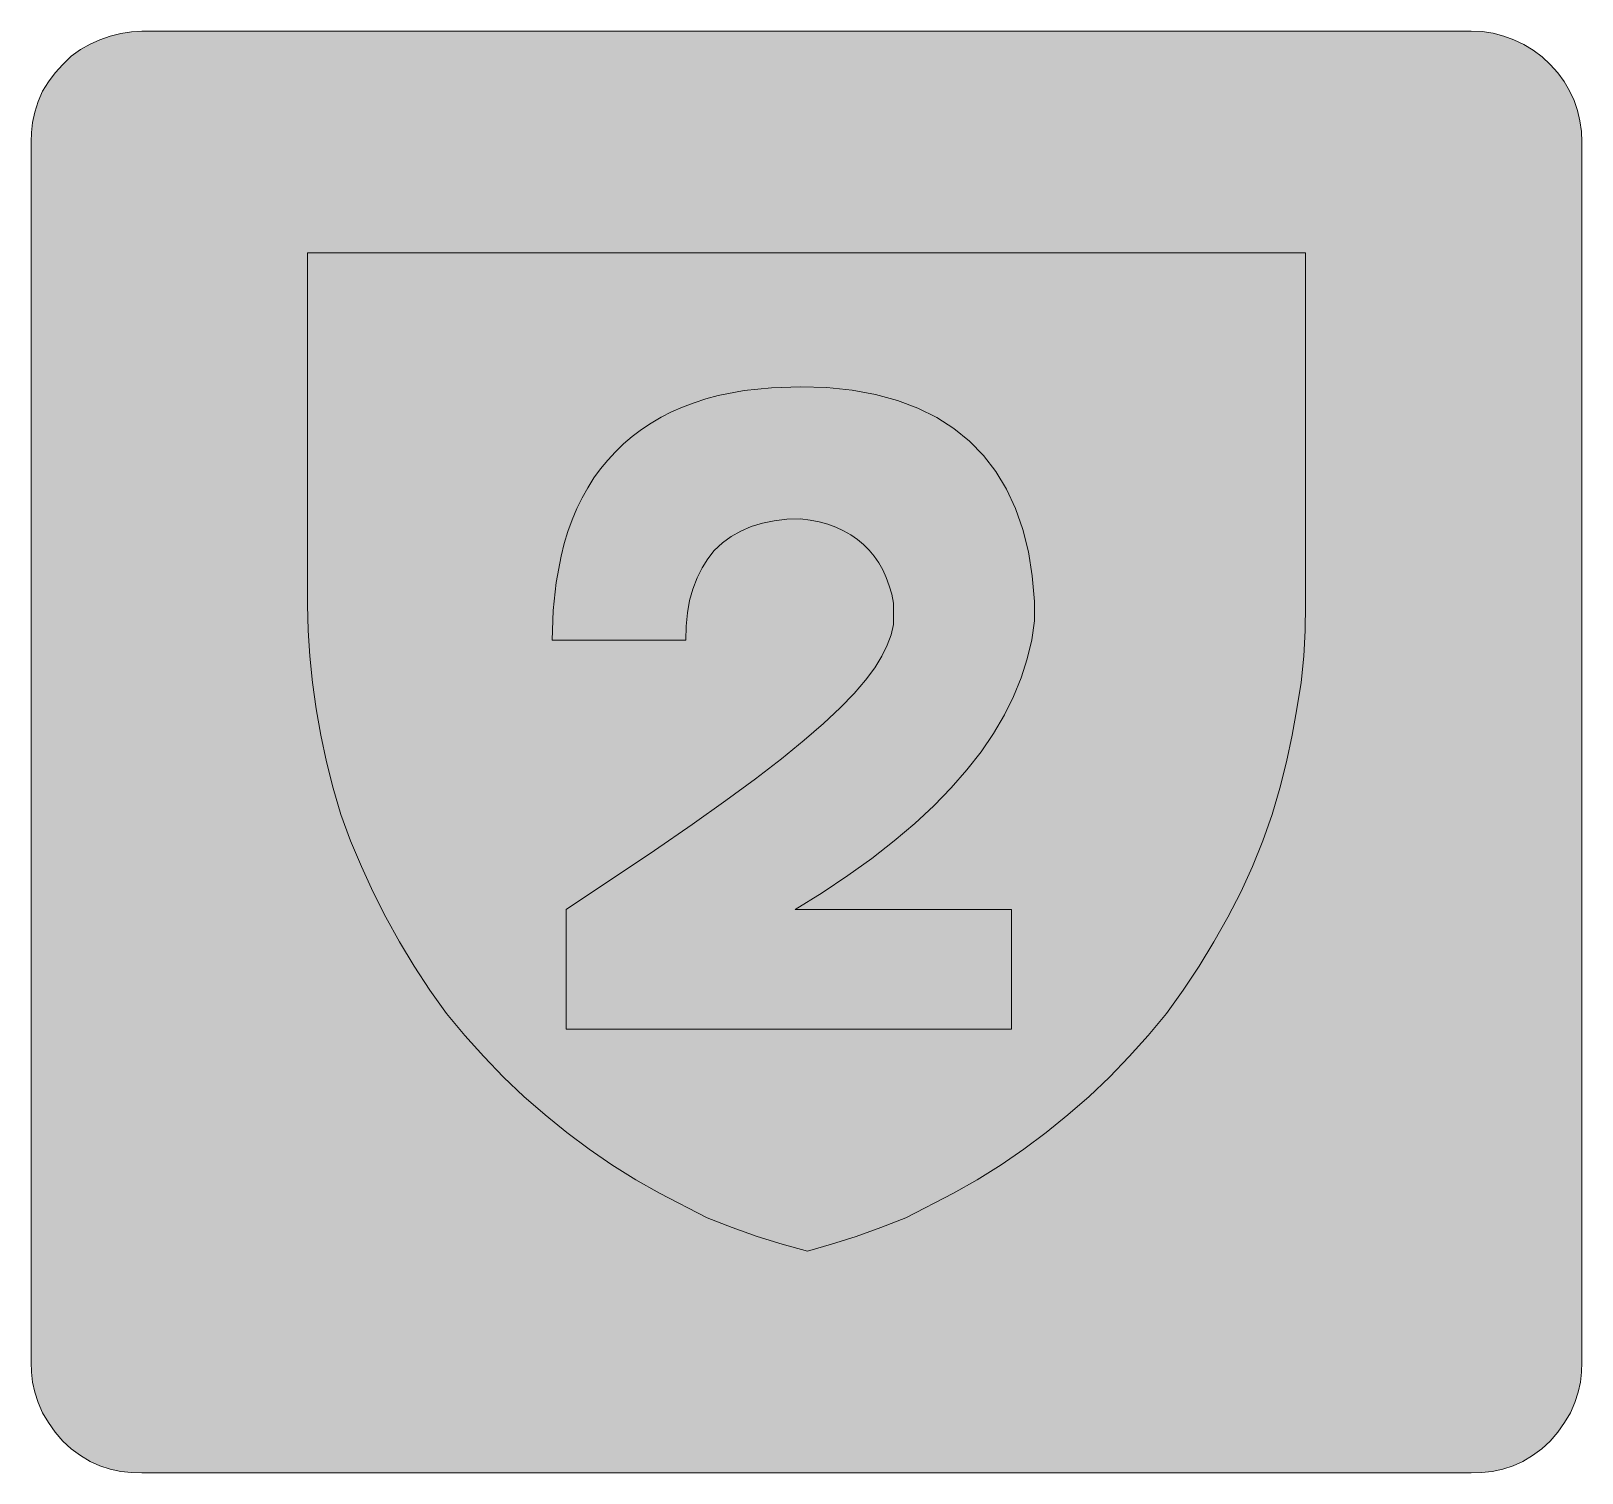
# Model space of a CAD drawing. Header units: metres. Extents: x 152 to 417, y 14 to 260.
import ezdxf

# ---------------------------------------------------------------- set-up
doc = ezdxf.new("R2010")
doc.units = ezdxf.units.M
for name, color, linetype, true_color in [('FILL_BLACK_000000', 7, 'Continuous', 0x000000), ('FILL_BLUE_0000FF', 7, 'Continuous', 0x0000ff), ('FILL_YELLOW_FFFF00', 7, 'Continuous', 0xffff00)]:
    doc.layers.add(name, color=color, linetype=linetype, true_color=true_color)

msp = doc.modelspace()

# ---------------------------------------------------------------- hatches: boundary and pattern name
at = {"layer": 'FILL_BLACK_000000', "true_color": 0x000000}
h = msp.add_hatch(color=7, dxfattribs=at)
h.dxf.hatch_style = 1
h.paths.add_polyline_path([(319.35, 109.92), (319.35, 89.52), (243.45, 89.52), (243.45, 109.92), (258.52, 119.98), (264.93, 124.41), (270.65, 128.48), (275.7, 132.21), (280.14, 135.63), (284, 138.77), (287.32, 141.64), (290.15, 144.29), (292.51, 146.73), (294.45, 148.99), (296.02, 151.09), (297.24, 153.08), (298.16, 154.96), (298.81, 156.76), (299.25, 158.52), (299.25, 159.12), (299.25, 161.52), (299.25, 162.12), (298.92, 163.66), (298.51, 165.11), (298, 166.49), (297.4, 167.79), (296.71, 169), (295.93, 170.13), (295.07, 171.17), (294.11, 172.13), (293.07, 173), (291.94, 173.78), (290.72, 174.47), (289.42, 175.07), (288.03, 175.58), (286.56, 175.99), (285, 176.3), (283.35, 176.52), (281.06, 176.44), (278.9, 176.18), (276.88, 175.76), (274.99, 175.17), (273.22, 174.41), (271.58, 173.48), (270.06, 172.39), (268.65, 171.12), (267.58, 169.71), (266.62, 168.16), (265.78, 166.44), (265.05, 164.52), (264.48, 162.61), (264.11, 160.51), (263.91, 158.23), (263.85, 155.82), (241.05, 155.82), (241.22, 160.87), (241.72, 165.64), (242.57, 170.14), (243.12, 172.28), (243.75, 174.34), (244.47, 176.33), (245.27, 178.24), (246.15, 180.06), (247.12, 181.81), (248.18, 183.47), (249.32, 185.04), (250.54, 186.52), (251.85, 187.92), (253.24, 189.28), (254.72, 190.55), (256.27, 191.73), (257.91, 192.82), (259.63, 193.82), (261.42, 194.73), (263.29, 195.55), (265.24, 196.28), (267.26, 196.93), (269.35, 197.49), (273.75, 198.34), (278.42, 198.85), (283.35, 199.02), (287.89, 198.87), (292.16, 198.43), (296.18, 197.7), (299.92, 196.68), (303.4, 195.37), (306.6, 193.77), (309.53, 191.89), (312.19, 189.72), (314.57, 187.27), (316.66, 184.55), (318.48, 181.54), (320.01, 178.26), (321.26, 174.71), (322.21, 170.88), (322.88, 166.79), (323.25, 162.42), (323.25, 161.82), (323.25, 159.72), (323.25, 159.12), (322.78, 155.87), (322.03, 152.64), (321, 149.43), (319.7, 146.24), (318.13, 143.08), (316.27, 139.94), (314.14, 136.82), (311.74, 133.73), (309.05, 130.67), (306.09, 127.62), (302.85, 124.61), (299.33, 121.62), (295.53, 118.65), (291.45, 115.71), (287.09, 112.8), (282.45, 109.92), (319.35, 109.92)])
at = {"layer": 'FILL_BLUE_0000FF', "true_color": 0x0000ff}
h = msp.add_hatch(color=7, dxfattribs=at)
h.dxf.hatch_style = 1
h.paths.add_polyline_path([(399.55, 259.52), (401.4, 259.24), (403.21, 258.77), (404.96, 258.12), (406.64, 257.31), (408.24, 256.33), (409.75, 255.2), (411.15, 253.92), (412.42, 252.52), (413.51, 251.01), (414.44, 249.43), (415.2, 247.77), (415.79, 246.06), (416.21, 244.3), (416.47, 242.52), (416.55, 240.72), (416.55, 32.82), (416.49, 31.07), (416.29, 29.37), (415.92, 27.67), (415.35, 25.92), (414.57, 24.17), (413.59, 22.51), (412.44, 20.9), (411.15, 19.32), (409.7, 18.03), (408.11, 16.88), (406.47, 15.9), (404.85, 15.12), (403.05, 14.55), (401.25, 14.18), (399.45, 13.98), (397.65, 13.92), (171.15, 13.92), (169.35, 13.98), (167.55, 14.18), (165.75, 14.55), (163.95, 15.12), (162.33, 15.9), (160.69, 16.88), (159.1, 18.03), (157.65, 19.32), (156.36, 20.9), (155.21, 22.51), (154.23, 24.17), (153.45, 25.92), (152.88, 27.67), (152.51, 29.37), (152.31, 31.07), (152.25, 32.82), (152.25, 240.72), (152.31, 242.35), (152.51, 244.06), (152.88, 245.82), (153.45, 247.62), (154.23, 249.36), (155.21, 250.99), (156.36, 252.51), (157.65, 253.92), (159.1, 255.34), (160.69, 256.47), (162.33, 257.38), (163.95, 258.12), (165.75, 258.73), (167.55, 259.21), (169.35, 259.51), (171.15, 259.62), (397.65, 259.62), (399.55, 259.52)])
at = {"layer": 'FILL_YELLOW_FFFF00', "true_color": 0xffff00}
h = msp.add_hatch(color=7, dxfattribs=at)
h.dxf.hatch_style = 1
h.paths.add_polyline_path([(280.27, 52.91), (276, 54.23), (271.72, 55.73), (267.45, 57.42), (259.35, 61.58), (255.3, 63.87), (251.25, 66.42), (247.36, 69.09), (243.55, 71.93), (239.85, 74.93), (236.25, 78.08), (232.76, 81.39), (229.4, 84.86), (226.16, 88.47), (223.05, 92.22), (220.21, 96.2), (217.54, 100.26), (215.03, 104.4), (212.7, 108.61), (210.53, 112.89), (208.54, 117.24), (206.71, 121.65), (205.05, 126.12), (203.76, 130.62), (202.61, 135.12), (201.63, 139.62), (200.85, 144.12), (200.24, 148.62), (199.76, 153.08), (199.46, 157.49), (199.35, 161.82), (199.35, 221.82), (369.45, 221.82), (369.45, 161.82), (369.38, 157.49), (369.15, 153.08), (368.69, 148.62), (367.95, 144.12), (367.17, 139.62), (366.19, 135.12), (365.04, 130.62), (363.75, 126.12), (362.18, 121.65), (360.39, 117.24), (358.4, 112.89), (356.21, 108.61), (353.84, 104.4), (351.3, 100.26), (348.6, 96.2), (345.75, 92.22), (342.64, 88.47), (339.4, 84.86), (336.04, 81.39), (332.55, 78.08), (328.95, 74.93), (325.25, 71.93), (321.44, 69.09), (317.55, 66.42), (313.5, 63.87), (309.45, 61.58), (301.35, 57.42), (297.08, 55.73), (292.84, 54.23), (288.65, 52.91), (284.55, 51.72), (280.27, 52.91)])

# ---------------------------------------------------------------- linework, layer by layer
at = {"layer": 'FILL_BLACK_000000', "lineweight": 0, "true_color": 0x000000}
msp.add_lwpolyline([(319.35, 109.92), (319.35, 89.52), (243.45, 89.52), (243.45, 109.92), (258.52, 119.98), (264.93, 124.41), (270.65, 128.48), (275.7, 132.21), (280.14, 135.63), (284, 138.77), (287.32, 141.64), (290.15, 144.29), (292.51, 146.73), (294.45, 148.99), (296.02, 151.09), (297.24, 153.08), (298.16, 154.96), (298.81, 156.76), (299.25, 158.52), (299.25, 159.12), (299.25, 161.52), (299.25, 162.12), (298.92, 163.66), (298.51, 165.11), (298, 166.49), (297.4, 167.79), (296.71, 169), (295.93, 170.13), (295.07, 171.17), (294.11, 172.13), (293.07, 173), (291.94, 173.78), (290.72, 174.47), (289.42, 175.07), (288.03, 175.58), (286.56, 175.99), (285, 176.3), (283.35, 176.52), (281.06, 176.44), (278.9, 176.18), (276.88, 175.76), (274.99, 175.17), (273.22, 174.41), (271.58, 173.48), (270.06, 172.39), (268.65, 171.12), (267.58, 169.71), (266.62, 168.16), (265.78, 166.44), (265.05, 164.52), (264.48, 162.61), (264.11, 160.51), (263.91, 158.23), (263.85, 155.82), (241.05, 155.82), (241.22, 160.87), (241.72, 165.64), (242.57, 170.14), (243.12, 172.28), (243.75, 174.34), (244.47, 176.33), (245.27, 178.24), (246.15, 180.06), (247.12, 181.81), (248.18, 183.47), (249.32, 185.04), (250.54, 186.52), (251.85, 187.92), (253.24, 189.28), (254.72, 190.55), (256.27, 191.73), (257.91, 192.82), (259.63, 193.82), (261.42, 194.73), (263.29, 195.55), (265.24, 196.28), (267.26, 196.93), (269.35, 197.49), (273.75, 198.34), (278.42, 198.85), (283.35, 199.02), (287.89, 198.87), (292.16, 198.43), (296.18, 197.7), (299.92, 196.68), (303.4, 195.37), (306.6, 193.77), (309.53, 191.89), (312.19, 189.72), (314.57, 187.27), (316.66, 184.55), (318.48, 181.54), (320.01, 178.26), (321.26, 174.71), (322.21, 170.88), (322.88, 166.79), (323.25, 162.42), (323.25, 161.82), (323.25, 159.72), (323.25, 159.12), (322.78, 155.87), (322.03, 152.64), (321, 149.43), (319.7, 146.24), (318.13, 143.08), (316.27, 139.94), (314.14, 136.82), (311.74, 133.73), (309.05, 130.67), (306.09, 127.62), (302.85, 124.61), (299.33, 121.62), (295.53, 118.65), (291.45, 115.71), (287.09, 112.8), (282.45, 109.92)], close=True, dxfattribs=at)
at = {"layer": 'FILL_BLUE_0000FF', "lineweight": 0, "true_color": 0x0000ff}
msp.add_lwpolyline([(399.55, 259.52), (401.4, 259.24), (403.21, 258.77), (404.96, 258.12), (406.64, 257.31), (408.24, 256.33), (409.75, 255.2), (411.15, 253.92), (412.42, 252.52), (413.51, 251.01), (414.44, 249.43), (415.2, 247.77), (415.79, 246.06), (416.21, 244.3), (416.47, 242.52), (416.55, 240.72), (416.55, 32.82), (416.49, 31.07), (416.29, 29.37), (415.92, 27.67), (415.35, 25.92), (414.57, 24.17), (413.59, 22.51), (412.44, 20.9), (411.15, 19.32), (409.7, 18.03), (408.11, 16.88), (406.47, 15.9), (404.85, 15.12), (403.05, 14.55), (401.25, 14.18), (399.45, 13.98), (397.65, 13.92), (171.15, 13.92), (169.35, 13.98), (167.55, 14.18), (165.75, 14.55), (163.95, 15.12), (162.33, 15.9), (160.69, 16.88), (159.1, 18.03), (157.65, 19.32), (156.36, 20.9), (155.21, 22.51), (154.23, 24.17), (153.45, 25.92), (152.88, 27.67), (152.51, 29.37), (152.31, 31.07), (152.25, 32.82), (152.25, 240.72), (152.31, 242.35), (152.51, 244.06), (152.88, 245.82), (153.45, 247.62), (154.23, 249.36), (155.21, 250.99), (156.36, 252.51), (157.65, 253.92), (159.1, 255.34), (160.69, 256.47), (162.33, 257.38), (163.95, 258.12), (165.75, 258.73), (167.55, 259.21), (169.35, 259.51), (171.15, 259.62), (397.65, 259.62)], close=True, dxfattribs=at)
at = {"layer": 'FILL_YELLOW_FFFF00', "lineweight": 0, "true_color": 0xffff00}
msp.add_lwpolyline([(280.27, 52.91), (276, 54.23), (271.72, 55.73), (267.45, 57.42), (259.35, 61.58), (255.3, 63.87), (251.25, 66.42), (247.36, 69.09), (243.55, 71.93), (239.85, 74.93), (236.25, 78.08), (232.76, 81.39), (229.4, 84.86), (226.16, 88.47), (223.05, 92.22), (220.21, 96.2), (217.54, 100.26), (215.03, 104.4), (212.7, 108.61), (210.53, 112.89), (208.54, 117.24), (206.71, 121.65), (205.05, 126.12), (203.76, 130.62), (202.61, 135.12), (201.63, 139.62), (200.85, 144.12), (200.24, 148.62), (199.76, 153.08), (199.46, 157.49), (199.35, 161.82), (199.35, 221.82), (369.45, 221.82), (369.45, 161.82), (369.38, 157.49), (369.15, 153.08), (368.69, 148.62), (367.95, 144.12), (367.17, 139.62), (366.19, 135.12), (365.04, 130.62), (363.75, 126.12), (362.18, 121.65), (360.39, 117.24), (358.4, 112.89), (356.21, 108.61), (353.84, 104.4), (351.3, 100.26), (348.6, 96.2), (345.75, 92.22), (342.64, 88.47), (339.4, 84.86), (336.04, 81.39), (332.55, 78.08), (328.95, 74.93), (325.25, 71.93), (321.44, 69.09), (317.55, 66.42), (313.5, 63.87), (309.45, 61.58), (301.35, 57.42), (297.08, 55.73), (292.84, 54.23), (288.65, 52.91), (284.55, 51.72)], close=True, dxfattribs=at)

doc.saveas('drawing.dxf')
